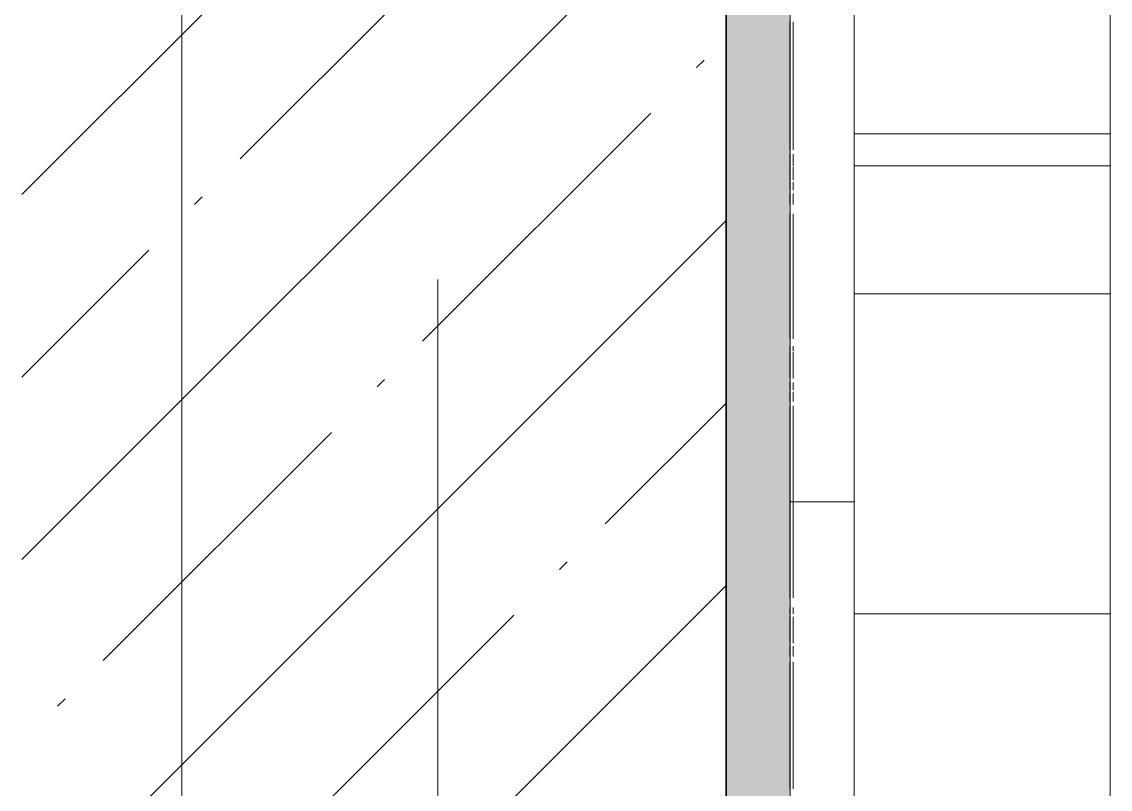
# Model space of a CAD drawing. Header units: millimetres. Extents: x 855 to 84199, y -1987 to 21700.
# Drawn here: x 10323.9 to 10663.9, y 18164.7 to 18404.5 of the extents above; entities that cross this region are included whole.
import ezdxf

# ---------------------------------------------------------------- set-up
doc = ezdxf.new("R2010")
doc.units = ezdxf.units.MM
doc.linetypes.add('Осевая', pattern=[3175, 635, -476.25, 1587.5, -476.25])
for name, color, linetype, lineweight, true_color in [('A-WALL-2', 7, 'Continuous', 25, 0x3c3c3c), ('A-WALL-3', 7, 'Continuous', 35, 0x3c3c3c), ('A-WALL-FNSH-1', 7, 'Continuous', 13, 0x3c3c3c), ('I-FURN-1', 7, 'Continuous', 9, 0xf0f0f0)]:
    doc.layers.add(name, color=color, linetype=linetype, lineweight=lineweight, true_color=true_color)
for name, color, linetype, lineweight in [('I-WALL', 7, 'Continuous', 9), ('S-STRS-MBND', 7, 'Continuous', 9), ('Оси-2', 7, 'Осевая', 9)]:
    doc.layers.add(name, color=color, linetype=linetype, lineweight=lineweight)

# ---------------------------------------------------------------- blocks, each defined once
blk = doc.blocks.new('Бизиборд лего - бизиборд 1_21б-32328682-План разверток пом_ 1_60_ Этаж 1')
at = {"layer": 'I-FURN-1'}
for p, q in [((935, 100), (675, 100)), ((675, 100), (935, 100)), ((895, 100), (885, 100)), ((885, 100), (885, 20)), ((885, 20), (885, 100)), ((885, 100), (895, 100)), ((935, 100), (895, 100)), ((895, 100), (935, 100)), ((935, 100), (895, 100)), ((895, 100), (895, 20)), ((895, 20), (895, 100)), ((895, 100), (935, 100)), ((1035, 100), (935, 100)), ((935, 100), (1035, 100)), ((1245, 100), (935, 100)), ((935, 100), (1245, 100)), ((935, 20), (935, 100)), ((935, 100), (935, 20)), ((1035, 20), (1035, 100)), ((1035, 100), (1035, 20)), ((1000, 20), (500, 20)), ((850, 20), (890, 20)), ((890, 20), (850, 20)), ((850, 20), (885, 20)), ((885, 20), (890, 20)), ((890, 20), (885, 20)), ((885, 20), (890, 20)), ((890, 20), (891.22, 20)), ((890.34, 20), (890, 20)), ((890, 20), (890.34, 20)), ((890.34, 20), (890, 20)), ((890, 20), (890.34, 20)), ((890.34, 20), (890, 20)), ((890, 20), (891.22, 20)), ((891.22, 20), (890, 20)), ((890, 20), (890.34, 20)), ((890.34, 20), (890, 20)), ((890, 20), (890.34, 20)), ((891.22, 20), (890, 20)), ((890, 20), (891.22, 20)), ((891.22, 20), (890, 20)), ((890, 20), (891.22, 20)), ((891.22, 20), (890, 20)), ((890, 20), (891.22, 20)), ((891.22, 20), (890, 20)), ((890, 20), (891.22, 20)), ((891.22, 20), (890, 20)), ((890, 20), (891.22, 20)), ((891.22, 20), (890, 20)), ((890, 20), (891.22, 20)), ((891.22, 20), (890, 20)), ((890, 20), (891.22, 20)), ((891.22, 20), (890, 20)), ((890, 20), (891.22, 20)), ((891.22, 20), (890, 20)), ((890, 20), (891.22, 20)), ((891.22, 20), (890, 20)), ((890, 20), (891.22, 20)), ((891.22, 20), (890, 20)), ((890, 20), (891.22, 20)), ((891.22, 20), (890, 20)), ((890, 20), (891.22, 20)), ((891.22, 20), (890, 20)), ((890, 20), (891.22, 20)), ((891.22, 20), (890, 20)), ((890, 20), (891.22, 20)), ((891.22, 20), (890, 20)), ((890, 20), (890.34, 20)), ((891.22, 20), (890, 20)), ((890, 20), (891.22, 20)), ((891.22, 20), (890, 20)), ((890, 20), (891.22, 20)), ((891.22, 20), (890, 20)), ((890, 20), (891.22, 20)), ((891.22, 20), (890, 20)), ((890, 20), (891.22, 20)), ((891.22, 20), (890, 20)), ((890, 20), (891.22, 20)), ((891.22, 20), (890, 20)), ((890, 20), (900, 20)), ((900, 20), (890, 20)), ((891.22, 20), (890.34, 20)), ((890.34, 20), (891.22, 20)), ((891.22, 20), (890.34, 20)), ((890.34, 20), (891.22, 20)), ((891.22, 20), (890.34, 20)), ((890.34, 20), (891.22, 20)), ((891.22, 20), (890.34, 20)), ((890.34, 20), (891.22, 20)), ((890.34, 20), (891.22, 20)), ((891.22, 20), (891.34, 20)), ((891.34, 20), (891.22, 20)), ((891.22, 20), (891.34, 20)), ((891.34, 20), (891.22, 20)), ((891.22, 20), (891.34, 20)), ((891.34, 20), (891.22, 20)), ((891.22, 20), (891.34, 20)), ((891.34, 20), (891.22, 20)), ((891.22, 20), (891.34, 20)), ((891.34, 20), (891.22, 20)), ((891.22, 20), (891.34, 20)), ((891.34, 20), (891.22, 20)), ((891.22, 20), (891.34, 20)), ((891.34, 20), (891.22, 20)), ((891.22, 20), (891.34, 20)), ((891.34, 20), (891.22, 20)), ((891.22, 20), (891.34, 20)), ((891.34, 20), (891.22, 20)), ((891.22, 20), (891.34, 20)), ((891.34, 20), (891.22, 20)), ((891.22, 20), (891.34, 20)), ((891.34, 20), (891.22, 20)), ((891.22, 20), (891.34, 20)), ((891.34, 20), (891.22, 20)), ((891.22, 20), (891.34, 20)), ((891.34, 20), (891.22, 20)), ((891.22, 20), (891.34, 20)), ((891.34, 20), (891.22, 20)), ((891.22, 20), (891.34, 20)), ((891.34, 20), (891.22, 20)), ((891.22, 20), (891.34, 20)), ((891.34, 20), (891.22, 20)), ((891.22, 20), (891.34, 20)), ((891.34, 20), (891.22, 20)), ((891.22, 20), (891.34, 20)), ((891.34, 20), (891.22, 20)), ((891.22, 20), (891.34, 20)), ((891.34, 20), (891.22, 20)), ((891.22, 20), (891.34, 20)), ((891.34, 20), (891.22, 20)), ((891.22, 20), (891.34, 20)), ((891.34, 20), (891.22, 20)), ((891.22, 20), (891.34, 20)), ((891.34, 20), (891.22, 20)), ((891.22, 20), (891.34, 20)), ((891.34, 20), (891.22, 20)), ((891.22, 20), (891.34, 20)), ((891.34, 20), (891.22, 20)), ((891.22, 20), (891.34, 20)), ((891.34, 20), (891.22, 20)), ((891.22, 20), (891.34, 20)), ((891.34, 20), (891.22, 20)), ((891.34, 20), (895, 20)), ((895, 20), (891.34, 20)), ((891.34, 20), (895, 20)), ((895, 20), (891.34, 20)), ((891.34, 20), (895, 20)), ((891.34, 20), (892.93, 20)), ((892.93, 20), (891.34, 20)), ((891.34, 20), (892.93, 20)), ((892.93, 20), (891.34, 20)), ((891.34, 20), (892.93, 20)), ((892.93, 20), (891.34, 20)), ((891.34, 20), (892.93, 20)), ((895, 20), (891.34, 20)), ((891.34, 20), (895, 20)), ((895, 20), (891.34, 20)), ((891.34, 20), (895, 20)), ((895, 20), (891.34, 20)), ((891.34, 20), (895, 20)), ((895, 20), (891.34, 20)), ((891.34, 20), (895, 20)), ((895, 20), (891.34, 20)), ((891.34, 20), (895, 20)), ((895, 20), (891.34, 20)), ((891.34, 20), (895, 20)), ((895, 20), (891.34, 20)), ((891.34, 20), (895, 20)), ((895, 20), (891.34, 20)), ((891.34, 20), (895, 20)), ((895, 20), (891.34, 20)), ((891.34, 20), (895, 20)), ((895, 20), (891.34, 20)), ((891.34, 20), (895, 20)), ((895, 20), (891.34, 20)), ((891.34, 20), (895, 20)), ((895, 20), (891.34, 20)), ((891.34, 20), (910, 20)), ((910, 20), (891.34, 20)), ((891.34, 20), (910, 20)), ((910, 20), (891.34, 20)), ((891.34, 20), (910, 20)), ((910, 20), (891.34, 20)), ((891.34, 20), (910, 20)), ((910, 20), (891.34, 20)), ((891.34, 20), (910, 20)), ((910, 20), (891.34, 20)), ((891.34, 20), (910, 20)), ((910, 20), (891.34, 20)), ((891.34, 20), (910, 20)), ((910, 20), (891.34, 20)), ((891.34, 20), (910, 20)), ((910, 20), (891.34, 20)), ((891.34, 20), (910, 20)), ((910, 20), (891.34, 20)), ((891.34, 20), (910, 20)), ((910, 20), (891.34, 20)), ((891.34, 20), (910, 20)), ((908.66, 20), (891.34, 20)), ((892.93, 20), (895, 20)), ((895, 20), (892.93, 20)), ((892.93, 20), (895, 20)), ((895, 20), (892.93, 20)), ((892.93, 20), (895, 20)), ((895, 20), (892.93, 20)), ((892.93, 20), (895, 20)), ((895, 20), (899.51, 20)), ((899.51, 20), (895, 20)), ((895, 20), (897.41, 20)), ((910, 20), (895, 20)), ((895, 20), (900, 20)), ((897.41, 20), (895, 20)), ((895, 20), (897.41, 20)), ((902.59, 20), (895, 20)), ((895, 20), (909.66, 20)), ((900, 20), (895, 20)), ((895, 20), (902.59, 20)), ((897.41, 20), (895, 20)), ((895, 20), (902.59, 20)), ((897.41, 20), (895, 20)), ((895, 20), (910, 20)), ((910, 20), (895, 20)), ((895, 20), (910, 20)), ((910, 20), (895, 20)), ((895, 20), (910, 20)), ((910, 20), (895, 20)), ((895, 20), (910, 20)), ((910, 20), (895, 20)), ((895, 20), (910, 20)), ((910, 20), (895, 20)), ((895, 20), (910, 20)), ((910, 20), (895, 20)), ((895, 20), (910, 20)), ((910, 20), (895, 20)), ((895, 20), (910, 20)), ((910, 20), (895, 20)), ((895, 20), (910, 20)), ((910, 20), (895, 20)), ((895.38, 20), (899.51, 20)), ((899.51, 20), (895.38, 20)), ((895.38, 20), (899.51, 20)), ((899.51, 20), (895.38, 20)), ((895.38, 20), (899.51, 20)), ((897.41, 20), (907.07, 20)), ((900, 20), (897.41, 20)), ((897.41, 20), (900, 20)), ((900, 20), (897.41, 20)), ((902.59, 20), (897.41, 20)), ((900, 20), (902.59, 20)), ((902.59, 20), (900, 20)), ((900, 20), (902.59, 20)), ((902.59, 20), (900, 20)), ((900, 20), (902.59, 20)), ((902.59, 20), (900, 20)), ((900, 20), (902.59, 20)), ((900, 20), (902.59, 20)), ((902.59, 20), (900, 20)), ((900, 20), (902.59, 20)), ((910, 20), (900, 20)), ((902.59, 20), (900, 20)), ((900, 20), (907.07, 20)), ((910, 20), (900, 20)), ((902.59, 20), (905, 20)), ((905, 20), (902.59, 20)), ((902.59, 20), (907.07, 20)), ((907.07, 20), (902.59, 20)), ((902.59, 20), (905, 20)), ((907.07, 20), (902.59, 20)), ((902.59, 20), (910, 20)), ((905, 20), (902.59, 20)), ((903.65, 20), (907.07, 20)), ((907.07, 20), (903.65, 20)), ((903.65, 20), (907.07, 20)), ((907.07, 20), (903.65, 20)), ((903.65, 20), (907.07, 20)), ((907.07, 20), (903.65, 20)), ((903.65, 20), (907.07, 20)), ((905, 20), (908.66, 20)), ((907.07, 20), (905, 20)), ((905, 20), (909.66, 20)), ((909.66, 20), (905, 20)), ((907.07, 20), (910, 20)), ((908.66, 20), (907.07, 20)), ((907.07, 20), (908.66, 20)), ((908.66, 20), (907.07, 20)), ((908.66, 20), (907.07, 20)), ((907.07, 20), (909.66, 20)), ((908.66, 20), (909.66, 20)), ((909.66, 20), (908.66, 20)), ((908.66, 20), (909.66, 20)), ((909.66, 20), (908.66, 20)), ((910, 20), (908.66, 20)), ((910, 20), (908.66, 20)), ((909.66, 20), (910, 20)), ((910, 20), (909.66, 20)), ((909.66, 20), (910, 20)), ((910, 20), (909.66, 20)), ((909.66, 20), (910, 20)), ((909.66, 20), (910, 20)), ((910, 20), (909.66, 20)), ((909.66, 20), (910, 20)), ((910, 20), (935, 20)), ((935, 20), (910, 20)), ((910, 20), (935, 20)), ((935, 20), (910, 20)), ((910, 20), (935, 20)), ((935, 20), (910, 20)), ((910, 20), (935, 20)), ((935, 20), (949.12, 20)), ((949.12, 20), (935, 20)), ((935, 20), (949.12, 20)), ((949.12, 20), (935, 20)), ((935, 20), (949.12, 20)), ((950, 20), (952.93, 20)), ((951.34, 20), (950, 20)), ((950, 20), (950.34, 20)), ((957.39, 20), (950, 20)), ((950, 20), (951.34, 20)), ((950.34, 20), (950, 20)), ((950, 20), (957.39, 20)), ((955, 20), (950, 20)), ((950, 20), (950.34, 20)), ((950.34, 20), (950, 20)), ((950, 20), (957.39, 20)), ((957.39, 20), (950, 20)), ((950, 20), (957.39, 20)), ((957.39, 20), (950, 20)), ((950, 20), (957.39, 20)), ((957.39, 20), (950, 20)), ((950, 20), (957.39, 20)), ((957.39, 20), (950, 20)), ((950, 20), (957.39, 20)), ((957.39, 20), (950, 20)), ((950, 20), (957.39, 20)), ((957.39, 20), (950, 20)), ((950, 20), (957.39, 20)), ((957.39, 20), (950, 20)), ((950, 20), (957.39, 20)), ((957.39, 20), (950, 20)), ((950, 20), (957.39, 20)), ((957.39, 20), (950, 20)), ((950, 20), (957.39, 20)), ((957.39, 20), (950, 20)), ((950, 20), (957.39, 20)), ((957.39, 20), (950, 20)), ((950, 20), (957.39, 20)), ((957.39, 20), (950, 20)), ((950, 20), (957.39, 20)), ((957.39, 20), (950, 20)), ((950, 20), (957.39, 20)), ((957.39, 20), (950, 20)), ((950, 20), (957.39, 20)), ((957.39, 20), (950, 20)), ((950, 20), (957.39, 20)), ((957.39, 20), (950, 20)), ((950, 20), (957.39, 20)), ((957.39, 20), (950, 20)), ((950, 20), (957.39, 20)), ((957.39, 20), (950, 20)), ((950, 20), (957.39, 20)), ((957.39, 20), (950, 20)), ((950, 20), (957.39, 20)), ((957.39, 20), (950, 20)), ((950, 20), (955, 20)), ((952.93, 20), (950, 20)), ((950, 20), (950.34, 20)), ((970, 20), (950, 20)), ((950.34, 20), (951.34, 20)), ((951.34, 20), (950.34, 20)), ((950.34, 20), (951.34, 20)), ((951.34, 20), (950.34, 20)), ((950.34, 20), (951.34, 20)), ((951.34, 20), (952.93, 20)), ((952.93, 20), (951.34, 20)), ((951.34, 20), (952.93, 20)), ((952.93, 20), (951.34, 20)), ((951.34, 20), (952.93, 20)), ((952.93, 20), (951.34, 20)), ((951.34, 20), (957.39, 20)), ((951.34, 20), (955, 20)), ((952.93, 20), (951.34, 20)), ((951.34, 20), (952.93, 20)), ((952.93, 20), (951.34, 20)), ((951.34, 20), (955, 20)), ((952.93, 20), (955, 20)), ((955, 20), (952.93, 20)), ((955, 20), (952.93, 20)), ((952.93, 20), (955, 20)), ((957.39, 20), (952.93, 20)), ((957.39, 20), (952.93, 20)), ((953.25, 20), (957.39, 20)), ((957.39, 20), (953.25, 20)), ((953.25, 20), (957.39, 20)), ((957.39, 20), (953.25, 20)), ((953.25, 20), (957.39, 20)), ((955, 20), (957.39, 20)), ((957.39, 20), (955, 20)), ((955, 20), (957.39, 20)), ((957.39, 20), (955, 20)), ((957.39, 20), (955, 20)), ((955, 20), (957.39, 20)), ((955, 20), (957.39, 20)), ((955, 20), (970, 20)), ((957.39, 20), (957.41, 20)), ((957.41, 20), (957.39, 20)), ((957.39, 20), (957.41, 20)), ((957.41, 20), (957.39, 20)), ((957.39, 20), (957.41, 20)), ((957.41, 20), (957.39, 20)), ((957.39, 20), (957.41, 20)), ((957.41, 20), (957.39, 20)), ((957.39, 20), (957.41, 20)), ((957.41, 20), (957.39, 20)), ((957.39, 20), (957.41, 20)), ((957.41, 20), (957.39, 20)), ((957.39, 20), (957.41, 20)), ((957.41, 20), (957.39, 20)), ((957.39, 20), (957.41, 20)), ((957.41, 20), (957.39, 20)), ((957.39, 20), (957.41, 20)), ((957.41, 20), (957.39, 20)), ((957.39, 20), (957.41, 20)), ((957.41, 20), (957.39, 20)), ((957.39, 20), (957.41, 20)), ((957.41, 20), (957.39, 20)), ((957.39, 20), (957.41, 20)), ((957.41, 20), (957.39, 20)), ((957.39, 20), (957.41, 20)), ((957.41, 20), (957.39, 20)), ((957.39, 20), (957.41, 20)), ((957.41, 20), (957.39, 20)), ((957.39, 20), (957.41, 20)), ((957.41, 20), (957.39, 20)), ((957.39, 20), (957.41, 20)), ((957.41, 20), (957.39, 20)), ((957.39, 20), (957.41, 20)), ((957.41, 20), (957.39, 20)), ((957.39, 20), (957.41, 20)), ((957.41, 20), (957.39, 20)), ((957.39, 20), (957.41, 20)), ((957.41, 20), (957.39, 20)), ((957.39, 20), (957.41, 20)), ((957.41, 20), (957.39, 20)), ((957.39, 20), (957.41, 20)), ((957.41, 20), (957.39, 20)), ((957.39, 20), (957.41, 20)), ((957.41, 20), (957.39, 20)), ((957.39, 20), (957.41, 20)), ((957.41, 20), (957.39, 20)), ((957.39, 20), (957.41, 20)), ((957.41, 20), (957.39, 20)), ((957.39, 20), (957.41, 20)), ((957.41, 20), (957.39, 20)), ((957.39, 20), (957.41, 20)), ((957.41, 20), (957.39, 20)), ((957.41, 20), (961.52, 20)), ((961.52, 20), (957.41, 20)), ((957.41, 20), (961.52, 20)), ((961.52, 20), (957.41, 20)), ((957.41, 20), (961.52, 20)), ((957.41, 20), (960, 20)), ((960, 20), (957.41, 20)), ((957.41, 20), (970, 20)), ((970, 20), (957.41, 20)), ((957.41, 20), (960, 20)), ((960, 20), (957.41, 20)), ((957.41, 20), (970, 20)), ((969.66, 20), (957.41, 20)), ((957.41, 20), (960, 20)), ((960, 20), (957.41, 20)), ((957.41, 20), (965, 20)), ((970, 20), (957.41, 20)), ((957.41, 20), (970, 20)), ((970, 20), (957.41, 20)), ((957.41, 20), (969.66, 20)), ((970, 20), (957.41, 20)), ((957.41, 20), (970, 20)), ((970, 20), (957.41, 20)), ((957.41, 20), (970, 20)), ((960, 20), (957.41, 20)), ((957.41, 20), (970, 20)), ((970, 20), (957.41, 20)), ((957.41, 20), (970, 20)), ((970, 20), (957.41, 20)), ((957.41, 20), (970, 20)), ((970, 20), (957.41, 20)), ((957.41, 20), (970, 20)), ((970, 20), (957.41, 20)), ((957.41, 20), (968.66, 20)), ((970, 20), (957.41, 20)), ((957.41, 20), (970, 20)), ((970, 20), (957.41, 20)), ((957.41, 20), (970, 20)), ((970, 20), (957.41, 20)), ((957.41, 20), (970, 20)), ((970, 20), (957.41, 20)), ((957.41, 20), (970, 20)), ((970, 20), (957.41, 20)), ((957.41, 20), (970, 20)), ((960, 20), (957.41, 20)), ((957.41, 20), (970, 20)), ((970, 20), (957.41, 20)), ((957.41, 20), (970, 20)), ((970, 20), (957.41, 20)), ((957.41, 20), (970, 20)), ((970, 20), (957.41, 20)), ((957.41, 20), (970, 20)), ((970, 20), (957.41, 20)), ((957.41, 20), (967.07, 20)), ((970, 20), (957.41, 20)), ((957.41, 20), (967.07, 20)), ((970, 20), (957.41, 20)), ((960, 20), (962.59, 20)), ((962.59, 20), (960, 20)), ((960, 20), (962.59, 20)), ((962.59, 20), (960, 20)), ((960, 20), (962.59, 20)), ((962.59, 20), (960, 20)), ((970, 20), (960, 20)), ((970, 20), (960, 20)), ((962.59, 20), (965, 20)), ((965, 20), (962.59, 20)), ((962.59, 20), (965, 20)), ((965, 20), (962.59, 20)), ((962.59, 20), (965, 20)), ((962.59, 20), (965, 20)), ((970, 20), (962.59, 20)), ((962.59, 20), (965, 20)), ((965, 20), (962.59, 20)), ((962.59, 20), (965, 20)), ((965, 20), (962.59, 20)), ((965, 20), (967.07, 20)), ((965, 20), (967.07, 20)), ((967.07, 20), (965, 20)), ((965, 20), (970, 20)), ((968.66, 20), (965, 20)), ((965, 20), (970, 20)), ((965.65, 20), (968.66, 20)), ((968.66, 20), (965.65, 20)), ((965.65, 20), (968.66, 20)), ((968.66, 20), (965.65, 20)), ((965.65, 20), (968.66, 20)), ((967.07, 20), (970, 20)), ((967.07, 20), (969.66, 20)), ((968.66, 20), (967.07, 20)), ((967.07, 20), (968.66, 20)), ((967.07, 20), (970, 20)), ((970, 20), (968.66, 20)), ((969.66, 20), (968.66, 20)), ((968.66, 20), (970, 20)), ((968.66, 20), (970, 20)), ((969.66, 20), (970, 20)), ((970, 20), (969.66, 20)), ((970, 20), (969.66, 20)), ((969.66, 20), (970, 20)), ((970, 20), (1030, 20)), ((1030, 20), (970, 20)), ((970, 20), (1030, 20)), ((1030, 20), (970, 20)), ((970, 20), (1000, 20)), ((1500, 20), (1000, 20)), ((1000, 20), (1000, 0)), ((1000, 0), (1000, 20)), ((1000, 20), (1030, 20)), ((1000, 0), (1000, 20)), ((1000, 20), (1000, 0)), ((1030, 20), (1035, 20)), ((1031.34, 20), (1030, 20)), ((1030, 20), (1035, 20)), ((1035, 20), (1030, 20)), ((1030, 20), (1035, 20)), ((1035, 20), (1030, 20)), ((1030, 20), (1035, 20)), ((1030.34, 20), (1030, 20)), ((1030, 20), (1035, 20)), ((1030.34, 20), (1030, 20)), ((1030, 20), (1035, 20)), ((1035, 20), (1030, 20)), ((1030, 20), (1030.34, 20)), ((1040, 20), (1030, 20)), ((1030, 20), (1040, 20)), ((1040, 20), (1030, 20)), ((1030, 20), (1040, 20)), ((1040, 20), (1030, 20)), ((1030, 20), (1040, 20)), ((1040, 20), (1030, 20)), ((1030, 20), (1040, 20)), ((1040, 20), (1030, 20)), ((1030, 20), (1040, 20)), ((1040, 20), (1030, 20)), ((1030, 20), (1040, 20)), ((1040, 20), (1030, 20)), ((1030, 20), (1030.34, 20)), ((1037.41, 20), (1030, 20)), ((1030, 20), (1040, 20)), ((1031.34, 20), (1030, 20)), ((1030, 20), (1037.41, 20)), ((1040, 20), (1030, 20)), ((1030, 20), (1040, 20)), ((1032.93, 20), (1030, 20)), ((1030, 20), (1040, 20)), ((1032.93, 20), (1030, 20)), ((1030, 20), (1031.34, 20)), ((1031.34, 20), (1030, 20)), ((1030, 20), (1040, 20)), ((1040, 20), (1030, 20)), ((1030, 20), (1040, 20)), ((1040, 20), (1030, 20)), ((1030, 20), (1040, 20)), ((1040, 20), (1030, 20)), ((1030, 20), (1040, 20)), ((1040, 20), (1030, 20)), ((1030, 20), (1040, 20)), ((1040, 20), (1030, 20)), ((1030, 20), (1040, 20)), ((1040, 20), (1030, 20)), ((1030, 20), (1040, 20)), ((1040, 20), (1030, 20)), ((1030, 20), (1042.59, 20)), ((1030.34, 20), (1030, 20)), ((1031.34, 20), (1030.34, 20)), ((1035, 20), (1030.34, 20)), ((1030.34, 20), (1040, 20)), ((1030.34, 20), (1040, 20)), ((1032.93, 20), (1030.34, 20)), ((1032.93, 20), (1031.34, 20)), ((1032.93, 20), (1031.34, 20)), ((1032.93, 20), (1031.34, 20)), ((1031.34, 20), (1040, 20)), ((1040, 20), (1031.34, 20)), ((1032.93, 20), (1035, 20)), ((1035, 20), (1032.93, 20)), ((1032.93, 20), (1035, 20)), ((1035, 20), (1032.93, 20)), ((1032.93, 20), (1035, 20)), ((1035, 20), (1032.93, 20)), ((1035, 20), (1032.93, 20)), ((1040, 20), (1032.93, 20)), ((1040, 20), (1032.93, 20)), ((1040, 20), (1032.93, 20)), ((1035, 20), (1032.93, 20)), ((1035, 20), (1037.41, 20)), ((1037.41, 20), (1035, 20)), ((1035, 20), (1040, 20)), ((1040, 20), (1035, 20)), ((1035, 20), (1040, 20)), ((1037.41, 20), (1035, 20)), ((1035, 20), (1040, 20)), ((1040, 20), (1035, 20)), ((1035, 20), (1040, 20)), ((1040, 20), (1035, 20)), ((1035, 20), (1040, 20)), ((1040, 20), (1035, 20)), ((1040, 20), (1035, 20)), ((1035.93, 20), (1040, 20)), ((1040, 20), (1035.93, 20)), ((1035.93, 20), (1040, 20)), ((1037.41, 20), (1040, 20)), ((1040, 20), (1037.41, 20)), ((1040, 20), (1037.41, 20)), ((1040, 20), (1037.41, 20)), ((1037.41, 20), (1040, 20)), ((1040, 20), (1040.06, 20)), ((1040.06, 20), (1040, 20)), ((1040, 20), (1040.06, 20)), ((1040.06, 20), (1040, 20)), ((1040, 20), (1040.06, 20)), ((1040.06, 20), (1040, 20)), ((1040, 20), (1040.06, 20)), ((1040.06, 20), (1040, 20)), ((1040, 20), (1040.06, 20)), ((1040.06, 20), (1040, 20)), ((1040, 20), (1040.06, 20)), ((1040.06, 20), (1040, 20)), ((1040, 20), (1040.06, 20)), ((1040.06, 20), (1040, 20)), ((1040, 20), (1040.06, 20)), ((1040.06, 20), (1040, 20)), ((1040, 20), (1040.06, 20)), ((1040.06, 20), (1040, 20)), ((1040, 20), (1040.06, 20)), ((1040.06, 20), (1040, 20)), ((1040, 20), (1040.06, 20)), ((1040.06, 20), (1040, 20)), ((1040, 20), (1040.06, 20)), ((1040.06, 20), (1040, 20)), ((1040, 20), (1040.06, 20)), ((1040.06, 20), (1040, 20)), ((1040, 20), (1040.06, 20)), ((1040.06, 20), (1040, 20)), ((1040, 20), (1040.06, 20)), ((1040.06, 20), (1040, 20)), ((1040, 20), (1040.06, 20)), ((1040.06, 20), (1040, 20)), ((1040, 20), (1040.06, 20)), ((1040.06, 20), (1040, 20)), ((1040, 20), (1040.06, 20)), ((1040.06, 20), (1040, 20)), ((1040, 20), (1040.06, 20)), ((1040.06, 20), (1040, 20)), ((1040, 20), (1040.06, 20)), ((1040.06, 20), (1040, 20)), ((1040, 20), (1040.06, 20)), ((1040.06, 20), (1040, 20)), ((1040, 20), (1040.06, 20)), ((1040.06, 20), (1040, 20)), ((1040, 20), (1040.06, 20)), ((1040.06, 20), (1040, 20)), ((1040, 20), (1040.06, 20)), ((1040.06, 20), (1040, 20)), ((1040, 20), (1040.06, 20)), ((1040.06, 20), (1040, 20)), ((1040, 20), (1040.06, 20)), ((1040.06, 20), (1040, 20)), ((1042.59, 20), (1040, 20)), ((1040.06, 20), (1048.33, 20)), ((1048.33, 20), (1040.06, 20)), ((1040.06, 20), (1048.33, 20)), ((1040.06, 20), (1042.59, 20)), ((1050, 20), (1040.06, 20)), ((1040.06, 20), (1049.66, 20)), ((1042.59, 20), (1040.06, 20)), ((1040.06, 20), (1050, 20)), ((1042.59, 20), (1040.06, 20)), ((1040.06, 20), (1045, 20)), ((1045, 20), (1040.06, 20)), ((1040.06, 20), (1050, 20)), ((1050, 20), (1040.06, 20)), ((1040.06, 20), (1042.59, 20)), ((1050, 20), (1040.06, 20)), ((1040.06, 20), (1050, 20)), ((1050, 20), (1040.06, 20)), ((1040.06, 20), (1050, 20)), ((1050, 20), (1040.06, 20)), ((1040.06, 20), (1050, 20)), ((1050, 20), (1040.06, 20)), ((1040.06, 20), (1050, 20)), ((1050, 20), (1040.06, 20)), ((1040.06, 20), (1050, 20)), ((1050, 20), (1040.06, 20)), ((1040.06, 20), (1050, 20)), ((1050, 20), (1040.06, 20)), ((1040.06, 20), (1050, 20)), ((1050, 20), (1040.06, 20)), ((1040.06, 20), (1047.07, 20)), ((1050, 20), (1040.06, 20)), ((1040.06, 20), (1042.59, 20)), ((1042.59, 20), (1040.06, 20)), ((1040.06, 20), (1049.66, 20)), ((1050, 20), (1040.06, 20)), ((1040.06, 20), (1050, 20)), ((1050, 20), (1040.06, 20)), ((1040.06, 20), (1050, 20)), ((1050, 20), (1040.06, 20)), ((1040.06, 20), (1050, 20)), ((1050, 20), (1040.06, 20)), ((1040.06, 20), (1050, 20)), ((1050, 20), (1040.06, 20)), ((1040.06, 20), (1050, 20)), ((1050, 20), (1040.06, 20)), ((1040.06, 20), (1050, 20)), ((1050, 20), (1040.06, 20)), ((1040.06, 20), (1050, 20)), ((1050, 20), (1040.06, 20)), ((1040.06, 20), (1050, 20)), ((1050, 20), (1040.06, 20)), ((1040.06, 20), (1050, 20)), ((1050, 20), (1040.06, 20)), ((1040.06, 20), (1050, 20)), ((1050, 20), (1040.06, 20)), ((1042.59, 20), (1050, 20)), ((1045, 20), (1042.59, 20)), ((1045, 20), (1042.59, 20)), ((1042.59, 20), (1045, 20)), ((1042.59, 20), (1050, 20)), ((1050, 20), (1042.59, 20)), ((1042.59, 20), (1047.07, 20)), ((1047.07, 20), (1042.59, 20)), ((1050, 20), (1045, 20)), ((1047.07, 20), (1045, 20)), ((1045, 20), (1048.66, 20)), ((1048.66, 20), (1045, 20)), ((1045, 20), (1047.07, 20)), ((1050, 20), (1047.07, 20)), ((1047.07, 20), (1048.66, 20)), ((1047.07, 20), (1049.66, 20)), ((1047.07, 20), (1050, 20)), ((1050, 20), (1047.07, 20)), ((1048.66, 20), (1050, 20)), ((1050, 20), (1048.66, 20)), ((1048.66, 20), (1050, 20)), ((1049.66, 20), (1050, 20)), ((1049.66, 20), (1050, 20)), ((1049.66, 20), (1050, 20)), ((1050, 20), (1089.67, 20)), ((1089.67, 20), (1050, 20)), ((1050, 20), (1089.67, 20)), ((500, 0), (1000, 0)), ((890, 0), (850, 0)), ((891.22, 0), (890, 0)), ((890, 0), (891.22, 0)), ((891.22, 0), (890, 0)), ((890, 0), (891.22, 0)), ((891.22, 0), (890, 0)), ((890, 0), (891.22, 0)), ((891.22, 0), (890, 0)), ((890, 0), (891.22, 0)), ((891.22, 0), (890, 0)), ((890, 0), (891.22, 0)), ((891.22, 0), (890, 0)), ((890, 0), (891.22, 0)), ((891.22, 0), (890, 0)), ((890, 0), (891.22, 0)), ((891.22, 0), (890, 0)), ((890, 0), (891.22, 0)), ((891.22, 0), (890, 0)), ((890, 0), (891.22, 0)), ((891.22, 0), (890, 0)), ((890, 0), (891.22, 0)), ((891.22, 0), (890, 0)), ((890, 0), (891.22, 0)), ((891.22, 0), (890, 0)), ((890, 0), (891.22, 0)), ((891.22, 0), (890, 0)), ((890, 0), (891.22, 0)), ((891.22, 0), (890, 0)), ((890, 0), (891.22, 0)), ((891.22, 0), (890, 0)), ((890, 0), (891.22, 0)), ((891.34, 0), (890, 0)), ((890, 0), (895, 0)), ((891.34, 0), (891.22, 0)), ((891.22, 0), (891.34, 0)), ((891.34, 0), (891.22, 0)), ((891.22, 0), (891.34, 0)), ((891.34, 0), (891.22, 0)), ((891.22, 0), (891.34, 0)), ((891.34, 0), (891.22, 0)), ((891.22, 0), (891.34, 0)), ((891.34, 0), (891.22, 0)), ((891.22, 0), (891.34, 0)), ((891.34, 0), (891.22, 0)), ((891.22, 0), (891.34, 0)), ((891.34, 0), (891.22, 0)), ((891.22, 0), (891.34, 0)), ((891.34, 0), (891.22, 0)), ((891.22, 0), (891.34, 0)), ((891.34, 0), (891.22, 0)), ((891.22, 0), (891.34, 0)), ((891.34, 0), (891.22, 0)), ((891.22, 0), (891.34, 0)), ((891.34, 0), (891.22, 0)), ((891.22, 0), (891.34, 0)), ((891.34, 0), (891.22, 0)), ((891.22, 0), (891.34, 0)), ((891.34, 0), (891.22, 0)), ((891.22, 0), (891.34, 0)), ((891.34, 0), (891.22, 0)), ((891.22, 0), (891.34, 0)), ((891.34, 0), (891.22, 0)), ((891.22, 0), (891.34, 0)), ((895, 0), (891.34, 0)), ((910, 0), (891.34, 0)), ((891.34, 0), (910, 0)), ((910, 0), (891.34, 0)), ((891.34, 0), (910, 0)), ((910, 0), (891.34, 0)), ((891.34, 0), (910, 0)), ((902.59, 0), (891.34, 0)), ((891.34, 0), (910, 0)), ((910, 0), (891.34, 0)), ((891.34, 0), (910, 0)), ((910, 0), (891.34, 0)), ((891.34, 0), (910, 0)), ((910, 0), (891.34, 0)), ((891.34, 0), (910, 0)), ((910, 0), (891.34, 0)), ((891.34, 0), (910, 0)), ((910, 0), (891.34, 0)), ((891.34, 0), (910, 0)), ((910, 0), (891.34, 0)), ((891.34, 0), (910, 0)), ((910, 0), (891.34, 0)), ((891.34, 0), (902.59, 0)), ((910, 0), (891.34, 0)), ((891.34, 0), (910, 0)), ((902.59, 0), (891.34, 0)), ((891.34, 0), (895, 0)), ((910, 0), (891.34, 0)), ((891.34, 0), (910, 0)), ((902.59, 0), (891.34, 0)), ((891.34, 0), (909.66, 0)), ((910, 0), (891.34, 0)), ((895, 0), (897.41, 0)), ((895, 0), (905, 0)), ((899.51, 0), (895.38, 0)), ((897.41, 0), (908.66, 0)), ((899.51, 0), (900, 0)), ((902.59, 0), (900, 0)), ((910, 0), (902.59, 0)), ((902.59, 0), (905, 0)), ((910, 0), (902.59, 0)), ((910, 0), (902.59, 0)), ((907.07, 0), (903.65, 0)), ((905, 0), (910, 0)), ((905, 0), (907.07, 0)), ((907.07, 0), (910, 0)), ((908.66, 0), (910, 0)), ((909.66, 0), (910, 0)), ((949.12, 0), (910, 0)), ((957.39, 0), (950, 0)), ((950, 0), (955, 0)), ((957.39, 0), (950, 0)), ((950, 0), (957.39, 0)), ((957.39, 0), (950, 0)), ((950, 0), (957.39, 0)), ((957.39, 0), (950, 0)), ((950, 0), (957.39, 0)), ((957.39, 0), (950, 0)), ((950, 0), (957.39, 0)), ((957.39, 0), (950, 0)), ((950, 0), (957.39, 0)), ((957.39, 0), (950, 0)), ((950, 0), (957.39, 0)), ((957.39, 0), (950, 0)), ((950, 0), (957.39, 0)), ((957.39, 0), (950, 0)), ((950, 0), (957.39, 0)), ((957.39, 0), (950, 0)), ((950, 0), (957.39, 0)), ((957.39, 0), (950, 0)), ((950, 0), (957.39, 0)), ((957.39, 0), (950, 0)), ((950, 0), (957.39, 0)), ((955, 0), (950, 0)), ((950, 0), (950.34, 0)), ((957.39, 0), (950, 0)), ((950, 0), (957.39, 0)), ((957.39, 0), (950, 0)), ((950, 0), (957.39, 0)), ((962.59, 0), (950, 0)), ((950, 0), (951.34, 0)), ((950.34, 0), (952.93, 0)), ((952.93, 0), (951.34, 0)), ((951.34, 0), (968.66, 0)), ((952.93, 0), (957.39, 0)), ((957.39, 0), (953.25, 0)), ((955, 0), (957.39, 0)), ((957.39, 0), (955, 0)), ((957.41, 0), (957.39, 0)), ((957.39, 0), (957.41, 0)), ((957.41, 0), (957.39, 0)), ((957.39, 0), (957.41, 0)), ((957.41, 0), (957.39, 0)), ((957.39, 0), (957.41, 0)), ((957.41, 0), (957.39, 0)), ((957.39, 0), (957.41, 0)), ((957.41, 0), (957.39, 0)), ((957.39, 0), (957.41, 0)), ((957.41, 0), (957.39, 0)), ((957.39, 0), (957.41, 0)), ((957.41, 0), (957.39, 0)), ((957.39, 0), (957.41, 0)), ((957.41, 0), (957.39, 0)), ((957.39, 0), (957.41, 0)), ((957.41, 0), (957.39, 0)), ((957.39, 0), (957.41, 0)), ((957.41, 0), (957.39, 0)), ((957.39, 0), (957.41, 0)), ((957.41, 0), (957.39, 0)), ((957.39, 0), (957.41, 0)), ((957.41, 0), (957.39, 0)), ((957.39, 0), (957.41, 0)), ((957.41, 0), (957.39, 0)), ((957.39, 0), (957.41, 0)), ((957.41, 0), (957.39, 0)), ((957.39, 0), (957.41, 0)), ((957.41, 0), (957.39, 0)), ((957.39, 0), (957.41, 0)), ((961.52, 0), (957.41, 0)), ((970, 0), (957.41, 0)), ((957.41, 0), (970, 0)), ((970, 0), (957.41, 0)), ((957.41, 0), (970, 0)), ((970, 0), (957.41, 0)), ((957.41, 0), (970, 0)), ((970, 0), (957.41, 0)), ((957.41, 0), (970, 0)), ((970, 0), (957.41, 0)), ((957.41, 0), (970, 0)), ((970, 0), (957.41, 0)), ((957.41, 0), (970, 0)), ((970, 0), (957.41, 0)), ((957.41, 0), (970, 0)), ((970, 0), (957.41, 0)), ((957.41, 0), (970, 0)), ((970, 0), (957.41, 0)), ((957.41, 0), (969.66, 0)), ((970, 0), (957.41, 0)), ((957.41, 0), (965, 0)), ((970, 0), (957.41, 0)), ((957.41, 0), (970, 0)), ((970, 0), (957.41, 0)), ((957.41, 0), (970, 0)), ((970, 0), (957.41, 0)), ((957.41, 0), (970, 0)), ((970, 0), (957.41, 0)), ((957.41, 0), (970, 0)), ((969.66, 0), (957.41, 0)), ((957.41, 0), (970, 0)), ((965, 0), (962.59, 0)), ((970, 0), (962.59, 0)), ((965, 0), (970, 0)), ((968.66, 0), (965.65, 0)), ((968.66, 0), (970, 0)), ((969.66, 0), (970, 0)), ((970, 0), (969.66, 0)), ((1030, 0), (970, 0)), ((1000, 0), (1500, 0)), ((1040, 0), (1030, 0)), ((1030, 0), (1040, 0)), ((1040, 0), (1030, 0)), ((1030, 0), (1040, 0)), ((1031.34, 0), (1030, 0)), ((1030, 0), (1040, 0)), ((1040, 0), (1030, 0)), ((1030, 0), (1040, 0)), ((1040, 0), (1030, 0)), ((1030, 0), (1040, 0)), ((1040, 0), (1030, 0)), ((1030, 0), (1040, 0)), ((1031.34, 0), (1030, 0)), ((1030, 0), (1035, 0)), ((1040, 0), (1030, 0)), ((1030, 0), (1040, 0)), ((1040, 0), (1030, 0)), ((1030, 0), (1040, 0)), ((1030.34, 0), (1030, 0)), ((1030, 0), (1040, 0)), ((1040, 0), (1030, 0)), ((1030, 0), (1040, 0)), ((1040, 0), (1030, 0)), ((1030, 0), (1032.93, 0)), ((1040, 0), (1030, 0)), ((1030, 0), (1037.41, 0)), ((1040, 0), (1030, 0)), ((1030, 0), (1040, 0)), ((1040, 0), (1030, 0)), ((1030, 0), (1040, 0)), ((1050, 0), (1030, 0)), ((1030, 0), (1050, 0)), ((1040, 0), (1030.34, 0)), ((1040, 0), (1031.34, 0)), ((1035, 0), (1031.34, 0)), ((1035, 0), (1032.93, 0)), ((1032.93, 0), (1040, 0)), ((1040, 0), (1035, 0)), ((1035, 0), (1040, 0)), ((1040, 0), (1035.93, 0)), ((1037.41, 0), (1040, 0)), ((1040, 0), (1040.06, 0)), ((1040.06, 0), (1040, 0)), ((1040, 0), (1040.06, 0)), ((1040.06, 0), (1040, 0)), ((1040, 0), (1040.06, 0)), ((1040.06, 0), (1040, 0)), ((1040, 0), (1040.06, 0)), ((1040.06, 0), (1040, 0)), ((1040, 0), (1040.06, 0)), ((1040.06, 0), (1040, 0)), ((1040, 0), (1040.06, 0)), ((1040.06, 0), (1040, 0)), ((1040, 0), (1040.06, 0)), ((1040.06, 0), (1040, 0)), ((1040, 0), (1040.06, 0)), ((1040.06, 0), (1040, 0)), ((1040, 0), (1040.06, 0)), ((1040.06, 0), (1040, 0)), ((1040, 0), (1040.06, 0)), ((1040.06, 0), (1040, 0)), ((1040, 0), (1040.06, 0)), ((1040.06, 0), (1040, 0)), ((1040, 0), (1040.06, 0)), ((1040.06, 0), (1040, 0)), ((1040, 0), (1040.06, 0)), ((1040.06, 0), (1040, 0)), ((1040, 0), (1040.06, 0)), ((1040.06, 0), (1040, 0)), ((1040, 0), (1040.06, 0)), ((1040.06, 0), (1040, 0)), ((1040, 0), (1040.06, 0)), ((1044.2, 0), (1040.06, 0)), ((1050, 0), (1040.06, 0)), ((1040.06, 0), (1050, 0)), ((1050, 0), (1040.06, 0)), ((1040.06, 0), (1050, 0)), ((1050, 0), (1040.06, 0)), ((1040.06, 0), (1049.66, 0)), ((1050, 0), (1040.06, 0)), ((1040.06, 0), (1050, 0)), ((1050, 0), (1040.06, 0)), ((1040.06, 0), (1045, 0)), ((1050, 0), (1040.06, 0)), ((1040.06, 0), (1050, 0)), ((1050, 0), (1040.06, 0)), ((1040.06, 0), (1050, 0)), ((1050, 0), (1040.06, 0)), ((1040.06, 0), (1050, 0)), ((1050, 0), (1040.06, 0)), ((1040.06, 0), (1050, 0)), ((1050, 0), (1040.06, 0)), ((1040.06, 0), (1050, 0)), ((1050, 0), (1040.06, 0)), ((1040.06, 0), (1050, 0)), ((1050, 0), (1040.06, 0)), ((1040.06, 0), (1050, 0)), ((1047.07, 0), (1040.06, 0)), ((1040.06, 0), (1050, 0)), ((1050, 0), (1040.06, 0)), ((1040.06, 0), (1050, 0)), ((1050, 0), (1040.06, 0)), ((1040.06, 0), (1050, 0)), ((1048.33, 0), (1045, 0)), ((1045, 0), (1050, 0)), ((1050, 0), (1047.07, 0)), ((1049.66, 0), (1050, 0)), ((1089.67, 0), (1050, 0))]:
    blk.add_line(p, q, dxfattribs=at)

msp = doc.modelspace()

# ---------------------------------------------------------------- hatches: boundary and pattern name
at = {"layer": 'I-WALL'}
h = msp.add_hatch(dxfattribs=at)
h.set_pattern_fill('FP_2', color=256, style=0, pattern_type=2)
h.set_pattern_definition([(45, (-90256.056, 0), (-57.024626, 57.024626), []), (45, (-90199.03, 0), (-57.024626, 57.024626), [100.806, -20.161, 3.353, -16.808])])
h.paths.add_polyline_path([(10460.11, 17750), (10543.94, 17750), (10543.94, 21400), (10323.94, 21400), (10323.94, 17750)])
h = msp.add_hatch(dxfattribs=at)
h.set_pattern_fill('FP_19', color=256, style=0, pattern_type=2)
h.set_pattern_definition([(0, (-90256.056, 0), (121.92, 30.48), [10.058, -81.382, 10.058, -81.382, -487.68]), (0, (-90256.056, 0), (121.92, 30.48), [-182.88, 10.058, -172.822, 10.058, -81.382, -213.36]), (0, (-90256.056, 0), (121.92, 30.48), [-457.2, 10.058, -50.902, 10.058, -142.342]), (120, (-90210.336, 15.24), (-87.356454, 90.345817), [10.058, -81.382, 10.058, -81.382, -487.68]), (120, (-90210.336, 15.24), (-87.356454, 90.345817), [-182.88, 10.058, -172.822, 10.058, -81.382, -213.36]), (120, (-90210.336, 15.24), (-87.356454, 90.345817), [-457.2, 10.058, -50.902, 10.058, -142.342]), (240, (-90195.096, 76.2), (-34.563546, -120.825817), [10.058, -81.382, 10.058, -81.382, -487.68]), (240, (-90195.096, 76.2), (-34.563546, -120.825817), [-182.88, 10.058, -172.822, 10.058, -81.382, -213.36]), (240, (-90195.096, 76.2), (-34.563546, -120.825817), [-457.2, 10.058, -50.902, 10.058, -142.342])])
h.paths.add_polyline_path([(10562.36, 17750), (10563.94, 17750), (10563.94, 20791.5), (10543.94, 20791.5), (10543.94, 17750)])

# ---------------------------------------------------------------- linework, layer by layer
at = {"layer": 'A-WALL-2'}
for p, q in [((10563.94, 18364.5), (10563.94, 18404.5)), ((10563.94, 18359.5), (10563.94, 18363.16)), ((10563.94, 18354.99), (10563.94, 18359.12)), ((10563.94, 18351.91), (10563.94, 18354.5)), ((10563.94, 18347.43), (10563.94, 18350.85)), ((10563.94, 18305.38), (10563.94, 18344.5)), ((10563.94, 18301.57), (10563.94, 18303.16)), ((10563.94, 18297.11), (10563.94, 18301.25)), ((10563.94, 18292.98), (10563.94, 18297.09)), ((10563.94, 18289.5), (10563.94, 18291.91)), ((10563.94, 18285.84), (10563.94, 18288.85)), ((10563.94, 18224.5), (10563.94, 18284.5)), ((10563.94, 18219.5), (10563.94, 18221.57)), ((10563.94, 18214.5), (10563.94, 18218.57)), ((10563.94, 18210.3), (10563.94, 18214.44)), ((10563.94, 18206.17), (10563.94, 18209.5)), ((10563.94, 18164.83), (10563.94, 18204.5))]:
    msp.add_line(p, q, dxfattribs=at)
at = {"layer": 'A-WALL-3'}
msp.add_line((10543.94, 17530), (10543.94, 20754), dxfattribs=at)
at = {"layer": 'A-WALL-FNSH-1'}
for p, q in [((10564.94, 18364.48), (10564.94, 18404.5)), ((10564.94, 18361.57), (10564.94, 18363.08)), ((10564.94, 18359.5), (10564.94, 18361.47)), ((10564.94, 18357.09), (10564.94, 18359.12)), ((10564.94, 18354.99), (10564.94, 18356.96)), ((10564.94, 18351.91), (10564.94, 18354.37)), ((10564.94, 18349.5), (10564.94, 18350.85)), ((10564.94, 18347.43), (10564.94, 18349.4)), ((10564.94, 18305.38), (10564.94, 18344.5)), ((10564.94, 18301.57), (10564.94, 18303.08)), ((10564.94, 18299.5), (10564.94, 18301.25)), ((10564.94, 18297.11), (10564.94, 18299.38)), ((10564.94, 18294.5), (10564.94, 18296.96)), ((10564.94, 18292.98), (10564.94, 18294.37)), ((10564.94, 18289.5), (10564.94, 18291.79)), ((10564.94, 18287.43), (10564.94, 18288.85)), ((10564.94, 18285.84), (10564.94, 18287.35)), ((10564.94, 18224.48), (10564.94, 18284.5)), ((10564.94, 18219.5), (10564.94, 18221.47)), ((10564.94, 18217.09), (10564.94, 18218.57)), ((10564.94, 18214.5), (10564.94, 18216.96)), ((10564.94, 18211.91), (10564.94, 18214.37)), ((10564.94, 18210.3), (10564.94, 18211.79)), ((10564.94, 18207.43), (10564.94, 18209.4)), ((10564.94, 18206.17), (10564.94, 18207.35)), ((10564.94, 18164.83), (10564.94, 18204.5))]:
    msp.add_line(p, q, dxfattribs=at)
at = {"layer": 'S-STRS-MBND'}
msp.add_line((10373.94, 17750), (10373.94, 21150), dxfattribs=at)
at = {"layer": 'Оси-2'}
msp.add_line((10453.94, 14513.99), (10453.94, 18900), dxfattribs=at)

# ---------------------------------------------------------------- block references
at = {"layer": 'I-FURN-1', "rotation": 270.0000000000001}
msp.add_blockref('Бизиборд лего - бизиборд 1_21б-32328682-План разверток пом_ 1_60_ Этаж 1', (10563.94, 19254.5), dxfattribs=at)

doc.saveas('drawing.dxf')
